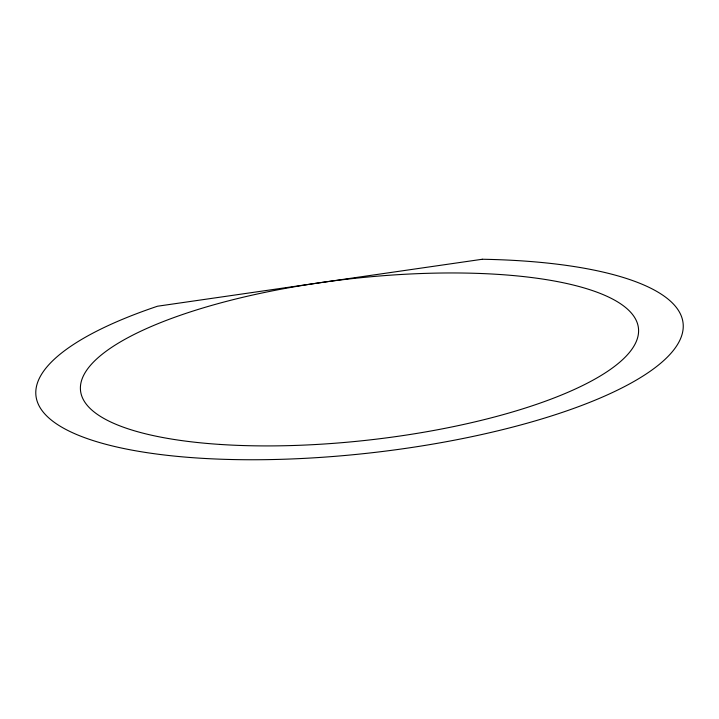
<?xml version="1.0" encoding="UTF-8"?>
<svg xmlns="http://www.w3.org/2000/svg" width="719" height="719" viewBox="0 0 719 719"><rect width="100%" height="100%" fill="white"/><g stroke="black" fill="none" stroke-linecap="round" stroke-linejoin="round"><path stroke-width="1.08" d="M482.314 259.253L157.506 306.222A325.59 94.108 -6.4 0 0 144.177 452.224A325.59 94.108 -6.4 0 0 634.068 381.394A325.59 94.108 -6.4 0 0 482.314 259.253M219.861 444.423A280.68 81.121 -6.4 0 0 638.589 330.821A280.68 81.121 -6.4 0 0 220.077 303.076A280.68 81.121 -6.4 0 0 219.861 444.423"/></g></svg>
